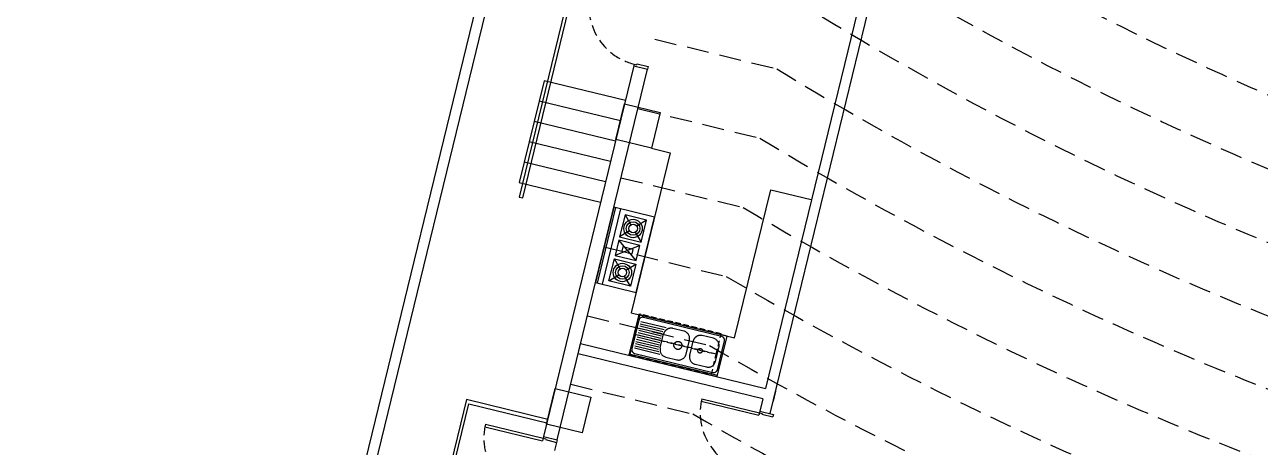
# Model space of a CAD drawing. Header units: feet. Extents: x 50754 to 76410, y 49660 to 67674.
# Drawn here: x 65817 to 66525, y 58484 to 58726 of the extents above; entities that cross this region are included whole.
import ezdxf

# ---------------------------------------------------------------- set-up
doc = ezdxf.new("R2010")
doc.units = ezdxf.units.FT
doc.linetypes.add('Amconstr', pattern=[9999, 9999, 0])
doc.linetypes.add('HIDDEN', pattern=[9.525, 6.35, -3.175])
for name, color, linetype in [('06--LINE-1 HID', 2, 'HIDDEN'), ('COL', 6, 'Continuous'), ('F--BLOCKWALL-3', 253, 'Continuous'), ('FOOTPATH', 1, 'Continuous'), ('L--DOORS-1', 1, 'Continuous'), ('M--HANDRAIL', 9, 'Continuous'), ('M--STAIR', 2, 'Continuous'), ('M--STAIR IDD', 1, 'HIDDEN'), ('N--SANITARY-1', 31, 'Continuous'), ('WALL', 4, 'Continuous')]:
    doc.layers.add(name, color=color, linetype=linetype)
doc.layers.add('F--BLOCKWALL-2', color=3, linetype='Continuous', plot=False)

# ---------------------------------------------------------------- blocks, each defined once
blk = doc.blocks.new('A$C2b783d29')
at = {"color": 253}
for p, q in [((861.01, 1687.08), (816.49, 1687.08)), ((816.49, 1687.08), (816.49, 1663.18)), ((861.01, 1686.09), (816.49, 1686.09)), ((861.01, 1663.18), (861.01, 1687.08)), ((861.01, 1683.19), (816.49, 1683.19)), ((819.25, 1679.88), (824.03, 1675.23)), ((819.25, 1679.88), (832.3, 1679.88)), ((819.25, 1667.2), (819.25, 1679.88)), ((827.51, 1675.23), (832.3, 1679.88)), ((832.3, 1679.88), (832.3, 1667.2)), ((834.31, 1667.53), (843.23, 1679.92)), ((843.23, 1667.53), (834.31, 1679.92)), ((843.23, 1679.92), (834.31, 1679.92)), ((834.31, 1679.92), (834.31, 1667.53)), ((843.23, 1667.53), (843.23, 1679.92)), ((849.99, 1675.23), (845.2, 1679.88)), ((858.25, 1679.88), (845.2, 1679.88)), ((845.2, 1679.88), (845.2, 1667.2)), ((858.25, 1679.88), (853.47, 1675.23)), ((858.25, 1667.2), (858.25, 1679.88)), ((819.25, 1667.2), (824.03, 1671.85)), ((827.51, 1671.85), (832.3, 1667.2)), ((840.05, 1676.74), (837.49, 1676.74)), ((837.49, 1676.74), (837.49, 1670.71)), ((840.05, 1670.71), (840.05, 1676.74)), ((849.99, 1671.85), (845.2, 1667.2)), ((858.25, 1667.2), (853.47, 1671.85)), ((832.3, 1667.2), (819.25, 1667.2)), ((834.31, 1667.53), (843.23, 1667.53)), ((837.49, 1670.71), (840.05, 1670.71)), ((845.2, 1667.2), (858.25, 1667.2)), ((816.49, 1663.18), (861.01, 1663.18))]:
    blk.add_line(p, q, dxfattribs=at)
at = {"color": 253, "linetype": 'ByBlock'}
for p, q in [((780.6, 1658.75), (780.6, 1606.61)), ((804.5, 1658.75), (780.6, 1658.75)), ((781.47, 1658.75), (781.47, 1606.61)), ((801.46, 1657.88), (784.51, 1657.88)), ((804.5, 1606.61), (804.5, 1658.75)), ((782.34, 1655.71), (782.34, 1609.65)), ((785.16, 1641.57), (785.16, 1656.58)), ((786.47, 1642.53), (786.47, 1656.58)), ((787.77, 1642.99), (787.77, 1656.58)), ((789.07, 1643.11), (789.07, 1656.58)), ((790.38, 1643.11), (790.38, 1656.58)), ((791.68, 1643.11), (791.68, 1656.58)), ((792.98, 1643.11), (792.98, 1656.58)), ((794.29, 1643.11), (794.29, 1656.58)), ((795.59, 1643.11), (795.59, 1656.58)), ((796.9, 1643.11), (796.9, 1656.58)), ((798.2, 1642.99), (798.2, 1656.58)), ((799.5, 1642.53), (799.5, 1656.58)), ((800.81, 1641.57), (800.81, 1656.58)), ((803.63, 1609.65), (803.63, 1655.71)), ((784.51, 1637.89), (784.51, 1631.38)), ((788.86, 1642.24), (797.11, 1642.24)), ((801.46, 1631.38), (801.46, 1637.89)), ((788.86, 1627.03), (797.11, 1627.03)), ((788.86, 1624.86), (797.11, 1624.86)), ((784.51, 1620.51), (784.51, 1613.99)), ((801.46, 1613.99), (801.46, 1620.51)), ((784.51, 1607.48), (801.46, 1607.48)), ((788.86, 1609.65), (797.11, 1609.65)), ((780.6, 1606.61), (804.5, 1606.61))]:
    blk.add_line(p, q, dxfattribs=at)
at = {"color": 253}
for centre, radius in [((825.77, 1673.54), 5.28), ((851.73, 1673.54), 5.28), ((825.79, 1673.54), 3.88), ((825.77, 1673.54), 2.43), ((851.71, 1673.54), 3.88), ((851.73, 1673.54), 2.43)]:
    blk.add_circle(centre, radius, dxfattribs=at)
at = {"color": 253, "linetype": 'ByBlock'}
for centre, radius in [((792.69, 1632.73), 2.31), ((792.69, 1619.7), 1.32)]:
    blk.add_circle(centre, radius, dxfattribs=at)
for centre, radius, start, end in [((784.51, 1655.71), 2.17, 90, 180), ((801.46, 1655.71), 2.17, 0, 90), ((788.86, 1637.89), 4.35, 90, 180), ((797.11, 1637.89), 4.35, 0, 90), ((788.86, 1631.38), 4.35, 180, 270), ((797.11, 1631.38), 4.35, 270, 0), ((788.86, 1620.51), 4.35, 90, 180), ((797.11, 1620.51), 4.35, 0, 90), ((784.51, 1609.65), 2.17, 180, 270), ((788.86, 1613.99), 4.35, 180, 270), ((797.11, 1613.99), 4.35, 270, 0), ((801.46, 1609.65), 2.17, 270, 0)]:
    blk.add_arc(centre, radius, start, end, dxfattribs=at)
at = {"layer": '06--LINE-1 HID', "color": 253, "ltscale": 0.5}
for p, q in [((793.03, 1658.18), (781.03, 1658.18)), ((781.03, 1658.18), (781.03, 1610.18)), ((805.03, 1658.18), (793.03, 1658.18)), ((793.03, 1658.18), (793.03, 1610.18)), ((793.03, 1610.18), (793.03, 1658.18)), ((805.03, 1610.18), (805.03, 1658.18)), ((781.03, 1610.18), (793.03, 1610.18)), ((793.03, 1610.18), (805.03, 1610.18))]:
    blk.add_line(p, q, dxfattribs=at)
at = {"layer": 'COL', "color": 253}
for p, q in [((731, 1695.18, 0.11), (752, 1695.18, 0.11)), ((731, 1674.18, 0.11), (731, 1695.18, 0.11)), ((752, 1695.18, 0.11), (752, 1674.18, 0.11)), ((899, 1695.18, 0.11), (920, 1695.18, 0.11)), ((899, 1674.18, 0.11), (899, 1695.18, 0.11)), ((920, 1695.18, 0.11), (920, 1674.18, 0.11)), ((752, 1674.18, 0.11), (731, 1674.18, 0.11)), ((920, 1674.18, 0.11), (899, 1674.18, 0.11))]:
    blk.add_line(p, q, dxfattribs=at)
at = {"layer": 'F--BLOCKWALL-2', "color": 253}
for p, q in [((774.5, 1578.18), (774.5, 1687.18)), ((774.5, 1687.18), (780.5, 1687.18)), ((780.5, 1687.18), (780.5, 1578.18)), ((774.5, 1578.18), (767.22, 1578.18)), ((767.22, 1572.18), (1120, 1572.18)), ((780.5, 1572.18), (774.5, 1572.18)), ((1114, 1578.18), (780.5, 1578.18))]:
    blk.add_line(p, q, dxfattribs=at)
at = {"layer": 'F--BLOCKWALL-3', "color": 253}
for p, q in [((942.46, 1695.18), (723.72, 1695.18)), ((723.72, 1695.18), (723.72, 1687.18, 0.01)), ((942.46, 1695.18), (942.46, 1687.18)), ((723.72, 1687.18, 0.01), (942.46, 1687.18, 0.01)), ((767.22, 1578.18, -0.11), (767.22, 1570.18, -0.1))]:
    blk.add_line(p, q, dxfattribs=at)
for radius, start, end in [(1647, 159.52626, 200.47374), (1641, 159.48846, 200.51154)]:
    blk.add_arc((2744.83, 1040.18), radius, start, end, dxfattribs=at)
at = {"layer": 'L--DOORS-1', "color": 253}
for p, q in [((721.22, 1729.15), (721.22, 1695.18)), ((722.72, 1729.18), (722.72, 1695.18)), ((722.72, 1695.18), (721.22, 1695.18)), ((722.72, 1693.68), (722.22, 1693.68)), ((722.22, 1693.68), (722.22, 1687.18)), ((723.72, 1695.18), (722.72, 1695.18)), ((722.72, 1695.18), (722.72, 1693.68)), ((723.72, 1695.18), (723.72, 1687.18)), ((942.46, 1695.18), (942.46, 1687.18)), ((943.46, 1695.18), (942.46, 1695.18)), ((943.46, 1695.18), (943.46, 1693.68)), ((943.96, 1693.68), (943.46, 1693.68)), ((943.96, 1693.68), (943.96, 1687.18)), ((723.72, 1687.18), (722.22, 1687.18)), ((943.96, 1687.18), (942.46, 1687.18)), ((764.72, 1612.15, -0.1), (764.72, 1578.18, -0.1)), ((766.22, 1612.18, -0.1), (766.22, 1578.18, -0.1)), ((766.22, 1578.18, -0.1), (764.72, 1578.18, -0.1)), ((766.22, 1576.68, -0.1), (765.72, 1576.68, -0.1)), ((765.72, 1576.68, -0.1), (765.72, 1570.18, -0.1)), ((767.22, 1578.18, -0.1), (766.22, 1578.18, -0.1)), ((766.22, 1578.18, -0.1), (766.22, 1576.68, -0.1)), ((767.22, 1578.18, -0.1), (767.22, 1570.18, -0.1)), ((767.22, 1570.18, -0.1), (765.72, 1570.18, -0.1))]:
    blk.add_line(p, q, dxfattribs=at)
at = {"layer": 'L--DOORS-1', "color": 253, "linetype": 'HIDDEN'}
for centre in [(722.72, 1695.18), (977.46, 1695.18), (766.22, 1578.18, -0.1)]:
    blk.add_arc(centre, 34, 90, 180, dxfattribs=at)
at = {"layer": 'M--HANDRAIL', "color": 253}
for p, q in [((733.81, 1743.18), (591.64, 1743.18)), ((733.81, 1695.18), (733.81, 1743.18)), ((591.64, 1741.18), (731.81, 1741.18)), ((731.81, 1741.18), (731.81, 1695.18)), ((996, 1741.18), (853.83, 1741.18)), ((853.83, 1741.18), (853.83, 1739.18)), ((853.83, 1739.18), (994, 1739.18))]:
    blk.add_line(p, q, dxfattribs=at)
at = {"layer": 'M--STAIR', "color": 253}
for p, q in [((922, 1743.18, -0.02), (862, 1743.18, -0.02)), ((862, 1743.18, -0.02), (862, 1695.18, -0.02)), ((874, 1695.18), (874, 1743.18)), ((886, 1695.18), (886, 1743.18)), ((898, 1695.18), (898, 1743.18)), ((910, 1695.18), (910, 1743.18)), ((922, 1695.18), (922, 1743.18))]:
    blk.add_line(p, q, dxfattribs=at)
blk.add_arc((2744.83, 1040.18), 1602, 158.96573, 201.03427, dxfattribs=at)
at = {"layer": 'M--STAIR IDD', "color": 253}
blk.add_line((723.72, 1687.18, 0.01), (687.72, 1687.18, 0.01), dxfattribs=at)
at = {"layer": 'M--STAIR IDD', "color": 253, "ltscale": 2}
for p, q in [((756.54, 1687.18), (756.54, 1615.18)), ((796.92, 1687.18), (796.92, 1615.18)), ((837.62, 1687.18), (837.62, 1615.18)), ((878.39, 1687.18), (878.39, 1615.18)), ((919.24, 1687.18), (919.24, 1615.18)), ((960.17, 1687.18), (960.17, 1615.18))]:
    blk.add_line(p, q, dxfattribs=at)
for centre, radius, start, end in [((2704.44, 1040.18), 2031, 163.55399, 196.44601), ((2744.83, 1040.18), 2031, 163.55399, 196.44601), ((2744.83, 1040.18), 1992, 163.22257, 196.77743), ((2744.83, 1040.18), 1953, 162.87731, 197.12269), ((2744.83, 1040.18), 1914, 162.51729, 197.48271), ((2744.83, 1040.18), 1875, 162.14154, 197.85846), ((2744.83, 1040.18), 1836, 161.74897, 198.25103), ((2744.83, 1040.18), 1797, 161.33842, 198.66158), ((2744.83, 1040.18), 1758, 160.90859, 199.09141)]:
    blk.add_arc(centre, radius, start, end, dxfattribs=at)
at = {"layer": 'N--SANITARY-1', "color": 253}
for p, q in [((899, 1674.18, 0.11), (899, 1663.18)), ((899, 1663.18), (804.5, 1663.18)), ((804.5, 1663.18), (804.5, 1602.18)), ((804.5, 1602.18), (892, 1602.18)), ((892, 1602.18), (892, 1578.28))]:
    blk.add_line(p, q, dxfattribs=at)

msp = doc.modelspace()

# ---------------------------------------------------------------- linework, layer by layer
at = {"layer": 'FOOTPATH', "color": 253, "elevation": 0.01704}
for points in [[(67885.6226, 59364.75647), (68003.66664, 59849.59315), (67632.14955, 59940.04706), (67676.36348, 60121.64487, 1), (67052.58563, 60273.51715), (67010.97387, 60102.60713), (66593.05246, 60204.35918), (66612.92486, 60285.98018), (66361.27617, 60347.24952), (66341.40376, 60265.62853), (66302.18081, 60275.17821, 1), (66116.37139, 59512.01198), (66140.52065, 59506.13232), (66106.65743, 59367.04754), (66268.44525, 59327.65677), (66233.97427, 59186.07571), (66134.86937, 59210.20495), (66054.43856, 58879.85525), (66106.90585, 58867.08095), (65979.90682, 58345.46383), (66026.54442, 58334.1089), (65943.91014, 57994.70901), (66405.24729, 57882.38645)], [(67879.7929, 59366.17584), (67996.41757, 59845.18282), (67624.90048, 59935.63673), (67670.53378, 60123.06423, 1), (67058.41533, 60272.09778), (67015.3842, 60095.35806), (66585.80339, 60199.94885), (66605.6758, 60281.56984), (66365.6865, 60340.00046), (66345.81409, 60258.37946), (66300.76144, 60269.34851, 1), (66117.79076, 59517.84168), (66147.76971, 59510.54265), (66113.9065, 59371.45787), (66275.69432, 59332.06711), (66238.3846, 59178.82665), (66139.27971, 59202.95589), (66061.68762, 58884.26559), (66114.15492, 58871.49128), (65987.15589, 58349.87416), (66033.79349, 58338.51923), (65951.15921, 57999.11935), (66406.66665, 57888.21615)]]:
    msp.add_lwpolyline(points, format="xyb", dxfattribs=at)

# ---------------------------------------------------------------- block references
at = {"layer": 'WALL', "color": 253, "linetype": 'Amconstr', "lineweight": 25, "rotation": 76.31633277806492}
msp.add_blockref('A$C2b783d29', (67589.70836, 57385.58811, 0.01704), dxfattribs=at)

doc.saveas('drawing.dxf')
